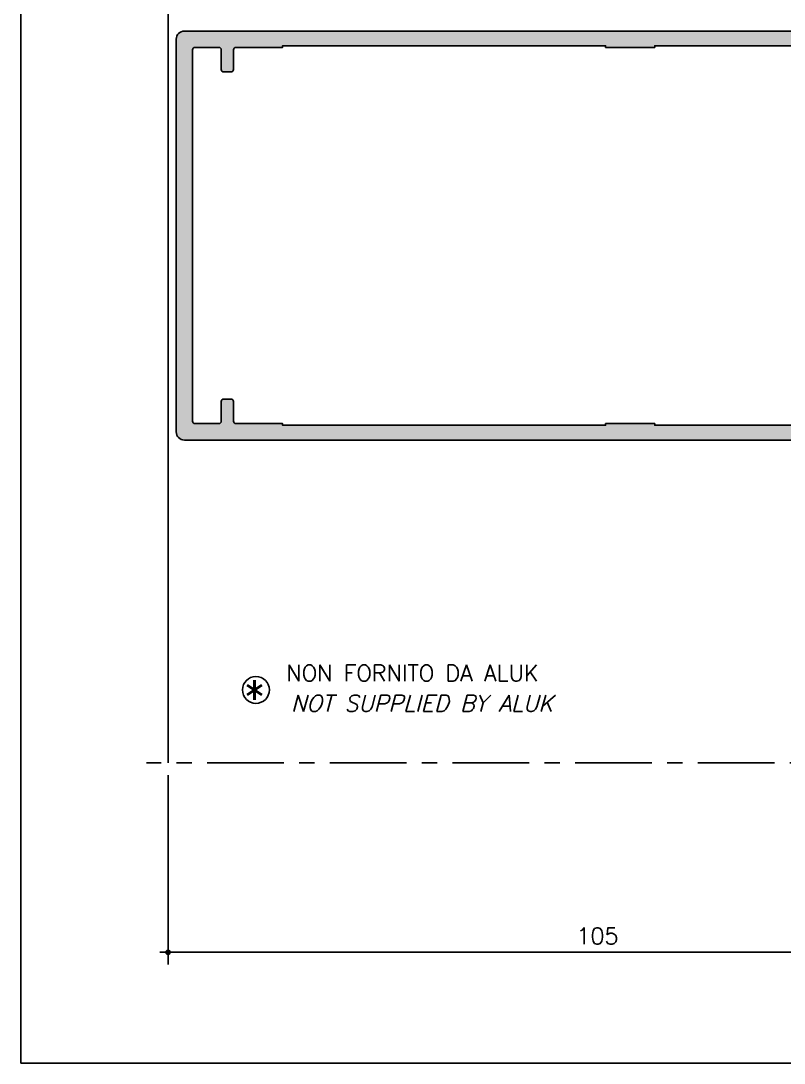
# Model space of a CAD drawing. Extents: x 0 to 4131, y -1600 to 527.
# Drawn here: x 920 to 1013.3, y -960 to -832.6 of the extents above; entities that cross this region are included whole.
import ezdxf

# ---------------------------------------------------------------- set-up
doc = ezdxf.new("R2010")
doc.units = 0
doc.header["$LTSCALE"] = 7.5
doc.header["$MEASUREMENT"] = 0
doc.linetypes.add('CENTER', pattern=[2, 1.25, -0.25, 0.25, -0.25])
doc.layers.get('0').update_dxf_attribs({"linetype": 'CONTINUOUS'})
doc.layers.get('DEFPOINTS').update_dxf_attribs({"linetype": 'CONTINUOUS'})
for name, color, linetype in [('ASSI', 1, 'CENTER'), ('FILL', 8, 'CONTINUOUS'), ('FINE', 7, 'CONTINUOUS'), ('GROSSA', 4, 'CONTINUOUS'), ('MARCHIO', 7, 'CONTINUOUS'), ('QUOTE', 254, 'CONTINUOUS'), ('TESTO', 2, 'CONTINUOUS')]:
    doc.layers.add(name, color=color, linetype=linetype)
doc.styles.add('ING', font='romans.shx', dxfattribs={"oblique": 15})
doc.styles.get("Standard").update_dxf_attribs({"font": 'romans.shx'})
doc.dimstyles.new('SCALA_1-1$0', dxfattribs={"dimtxt": 2, "dimasz": 1, "dimexe": 1.5, "dimexo": 1.5, "dimgap": 1, "dimtad": 3, "dimdsep": 46, "dimtxsty": 'Standard', "dimblk1": 'PUNTO', "dimblk2": 'PUNTO', "dimsah": 1, "dimcen": 0.09, "dimclrt": 2, "dimadec": 0, "dimazin": 0, "dimtfac": 0.7, "dimtmove": 0, "dimatfit": 3, "dimldrblk": 'PUNTO', "dimfxl": 1, "dimtolj": 2, "dimarcsym": 0})

# ---------------------------------------------------------------- blocks, each defined once
blk = doc.blocks.new('PUNTO')
blk.add_line((-1, 0), (1, 0))
at = {"const_width": 0.35}
blk.add_lwpolyline([(-0.175, 0, 1), (0.175, 0, 1)], format="xyb", close=True, dxfattribs=at)
blk = doc.blocks.new('*D440')
at = {"layer": 'DEFPOINTS', "color": 0, "transparency": 16777216}
for p in [(938, -923.3), (1043, -923.3), (938, -946.45)]:
    blk.add_point(p, dxfattribs=at)
at = {"layer": 'QUOTE', "color": 0, "lineweight": -2, "transparency": 16777216}
for p, q in [((938, -924.8), (938, -947.95)), ((1043, -924.8), (1043, -947.95)), ((1042, -946.45), (939, -946.45))]:
    blk.add_line(p, q, dxfattribs=at)
at = {"layer": 'QUOTE', "color": 0, "lineweight": -2, "transparency": 16777216, "rotation": 180}
blk.add_blockref('PUNTO', (938, -946.45), dxfattribs=at)
at = {"layer": 'QUOTE', "color": 0, "lineweight": -2, "transparency": 16777216}
blk.add_blockref('PUNTO', (1043, -946.45), dxfattribs=at)
at = {"layer": 'QUOTE', "color": 2, "transparency": 16777216, "insert": (990.5, -944.45), "char_height": 2, "attachment_point": 5}
blk.add_mtext('\\A2;105', dxfattribs=at)

msp = doc.modelspace()

# ---------------------------------------------------------------- hatches: boundary and pattern name
at = {"layer": 'FILL'}
h = msp.add_hatch(color=253, dxfattribs=at)
h.paths.add_polyline_path([(1045.2991, -835.3125), (1047.4991, -835.3125, -0.41421356), (1047.7991, -835.6125), (1047.7991, -836.5125, 0.45178835), (1048.137, -836.8101, 0.23202478), (1048.387, -836.7246), (1048.9112, -836.2003, 0.19891237), (1048.9991, -835.9882), (1048.9991, -834.1125, 0.41421356), (1048.6991, -833.8125), (939.9991, -833.8125, 0.41421356), (938.9991, -834.8125), (938.9991, -882.8125, 0.41421356), (939.9991, -883.8125), (1048.6991, -883.8125, 0.41421356), (1048.9991, -883.5125), (1048.9991, -881.6367, 0.19891237), (1048.9112, -881.4246), (1048.387, -880.9003, 0.23202478), (1048.137, -880.8149, 0.45178835), (1047.7991, -881.1125), (1047.7991, -882.0125, -0.41421356), (1047.4991, -882.3125), (1045.2991, -882.3125, -0.41421356), (1044.9991, -882.0125), (1044.9991, -878.3609), (1044.6991, -878.0625), (1044.9991, -877.764), (1044.9991, -874.1125, -0.41421356), (1045.2991, -873.8125), (1047.4991, -873.8125, -0.41421356), (1047.7991, -874.1125), (1047.7991, -875.0125, 0.45178835), (1048.137, -875.3101, 0.23202478), (1048.387, -875.2246), (1048.9112, -874.7003, 0.19891237), (1048.9991, -874.4882), (1048.9991, -871.1125, 0.41421356), (1048.6991, -870.8125), (1048.0991, -870.8125, 0.41421356), (1047.7991, -871.1125), (1047.7991, -872.0125, -0.41421356), (1047.4991, -872.3125), (1045.2991, -872.3125, -0.41421356), (1044.9991, -872.0125), (1044.9991, -864.6125, -0.41421356), (1045.2991, -864.3125), (1047.4991, -864.3125, 0.41421356), (1047.7991, -864.0125, -0.41421356), (1048.0991, -863.7125), (1050.8957, -863.7125, -0.41421356), (1051.1957, -864.0125, 0.41421356), (1051.4957, -864.3125), (1054.2957, -864.3125, 0.41421356), (1054.5957, -864.0125, -0.41421356), (1054.8957, -863.7125), (1057.6957, -863.7125, -0.41421356), (1057.9957, -864.0125, 0.41421356), (1058.2957, -864.3125), (1062.6991, -864.3125, 0.41421356), (1062.9991, -864.0125), (1062.9991, -862.8367, 0.19891237), (1062.9112, -862.6246), (1062.387, -862.1003, 0.23202478), (1062.137, -862.0149, 0.45178835), (1061.7991, -862.3125), (1061.7991, -862.8125, -0.41421356), (1061.4991, -863.1125), (1060.5002, -863.1125, -0.26794919), (1060.2404, -862.9625), (1059.0857, -860.9625, 0.26794919), (1058.8259, -860.8125), (1046.9991, -860.8125, -1), (1046.9991, -856.8125), (1058.8259, -856.8125, 0.26794919), (1059.0857, -856.6625), (1060.2404, -854.6625, -0.26794919), (1060.5002, -854.5125), (1061.4991, -854.5125, -0.41421356), (1061.7991, -854.8125), (1061.7991, -855.3125, 0.45178835), (1062.137, -855.6101, 0.23202478), (1062.387, -855.5246), (1062.9112, -855.0003, 0.19891237), (1062.9991, -854.7882), (1062.9991, -853.6125, 0.41421356), (1062.6991, -853.3125), (1058.2957, -853.3125, 0.41421356), (1057.9957, -853.6125, -0.41421356), (1057.6957, -853.9125), (1054.8957, -853.9125, -0.41421356), (1054.5957, -853.6125, 0.41421356), (1054.2957, -853.3125), (1051.4957, -853.3125, 0.41421356), (1051.1957, -853.6125, -0.41421356), (1050.8957, -853.9125), (1048.0991, -853.9125, -0.41421356), (1047.7991, -853.6125, 0.41421356), (1047.4991, -853.3125), (1045.2991, -853.3125, -0.41421356), (1044.9991, -853.0125), (1044.9991, -845.6125, -0.41421356), (1045.2991, -845.3125), (1047.4991, -845.3125, -0.41421356), (1047.7991, -845.6125), (1047.7991, -846.5125, 0.41421356), (1048.0991, -846.8125), (1048.6991, -846.8125, 0.41421356), (1048.9991, -846.5125), (1048.9991, -843.1367, 0.19891237), (1048.9112, -842.9246), (1048.387, -842.4003, 0.23202478), (1048.137, -842.3149, 0.45178835), (1047.7991, -842.6125), (1047.7991, -843.5125, -0.41421356), (1047.4991, -843.8125), (1045.2991, -843.8125, -0.41421356), (1044.9991, -843.5125), (1044.9991, -839.8609), (1044.6991, -839.5625), (1044.9991, -839.264), (1044.9991, -835.6125, -0.41421356)])
h.paths.add_polyline_path([(1042.9991, -836.1125), (1042.9991, -881.5125, -0.41421356), (1042.6991, -881.8125), (1036.9991, -881.8125), (1036.9991, -882.0125), (997.4991, -882.0125), (997.4991, -881.8125), (991.4991, -881.8125), (991.4991, -882.0125), (951.9991, -882.0125), (951.9991, -881.8125), (946.2991, -881.8125, -0.41421356), (945.9991, -881.5125), (945.9991, -879.1125, 0.41421356), (945.6991, -878.8125), (944.7991, -878.8125, 0.41421356), (944.4991, -879.1125), (944.4991, -881.5125, -0.41421356), (944.1991, -881.8125), (941.2991, -881.8125, -0.41421356), (940.9991, -881.5125), (940.9991, -836.1125, -0.41421356), (941.2991, -835.8125), (944.1991, -835.8125, -0.41421356), (944.4991, -836.1125), (944.4991, -838.5125, 0.41421356), (944.7991, -838.8125), (945.6991, -838.8125, 0.41421356), (945.9991, -838.5125), (945.9991, -836.1125, -0.41421356), (946.2991, -835.8125), (951.9991, -835.8125), (951.9991, -835.6125), (991.4991, -835.6125), (991.4991, -835.8125), (997.4991, -835.8125), (997.4991, -835.6125), (1036.9991, -835.6125), (1036.9991, -835.8125), (1042.6991, -835.8125, -0.41421356)], flags=16)

# ---------------------------------------------------------------- linework, layer by layer
at = {"layer": 'ASSI'}
msp.add_line((1102.1452, -923.2959), (935.3611, -923.2959), dxfattribs=at)
at = {"layer": 'FINE'}
msp.add_line((937.997, -735.7314), (937.997, -923.2959), dxfattribs=at)
at = {"layer": 'GROSSA'}
for points in [[(1048.6991, -833.8125), (939.9991, -833.8125, 0.41421356), (938.9991, -834.8125), (938.9991, -882.8125, 0.41421356), (939.9991, -883.8125), (1048.6991, -883.8125, 0.41421356)], [(1036.9991, -835.6125), (997.4991, -835.6125), (997.4991, -835.8125), (991.4991, -835.8125), (991.4991, -835.6125), (951.9991, -835.6125), (951.9991, -835.8125), (946.2991, -835.8125, 0.41421356), (945.9991, -836.1125), (945.9991, -838.5125, -0.41421356), (945.6991, -838.8125), (944.7991, -838.8125, -0.41421356), (944.4991, -838.5125), (944.4991, -836.1125, 0.41421356), (944.1991, -835.8125), (941.2991, -835.8125, 0.41421356), (940.9991, -836.1125), (940.9991, -881.5125, 0.41421356), (941.2991, -881.8125), (944.1991, -881.8125, 0.41421356), (944.4991, -881.5125), (944.4991, -879.1125, -0.41421356), (944.7991, -878.8125), (945.6991, -878.8125, -0.41421356), (945.9991, -879.1125), (945.9991, -881.5125, 0.41421356), (946.2991, -881.8125), (951.9991, -881.8125), (951.9991, -882.0125), (991.4991, -882.0125), (991.4991, -881.8125), (997.4991, -881.8125), (997.4991, -882.0125), (1036.9991, -882.0125)]]:
    msp.add_lwpolyline(points, format="xyb", dxfattribs=at)
at = {"layer": 'MARCHIO'}
msp.add_lwpolyline([(920, -960), (920, -663), (1130, -663), (1130, -960)], close=True, dxfattribs=at)
at = {"layer": 'QUOTE'}
msp.add_circle((948.7356, -914.3636), 1.648, dxfattribs=at)

# ---------------------------------------------------------------- texts
at = {"layer": 'TESTO'}
for s, height, p in [('NON FORNITO DA ALUK', 2, (952.4552, -913.3092)), ('*', 4.2, (947.1424, -917.3881))]:
    msp.add_text(s, height=height, dxfattribs=at).set_placement(p)
at = {"layer": 'TESTO', "insert": (953.0313, -915.0068), "char_height": 2, "width": 53.408554, "attachment_point": 1, "style": 'ING'}
msp.add_mtext('NOT SUPPLIED BY ALUK', dxfattribs=at)

# ---------------------------------------------------------------- dimensions: what is measured, and where the dimension line sits
at = {"layer": 'QUOTE'}
dim = msp.add_linear_dim(base=(937.997, -946.4482), p1=(1042.997, -923.2959), p2=(937.997, -923.2959), dimstyle='SCALA_1-1$0', override={"dimtmove": 1}, dxfattribs=at)
dim.commit()
dim.dimension.update_dxf_attribs({"geometry": '*D440', "text_midpoint": (990.497, -944.4482)})

doc.saveas('drawing.dxf')
